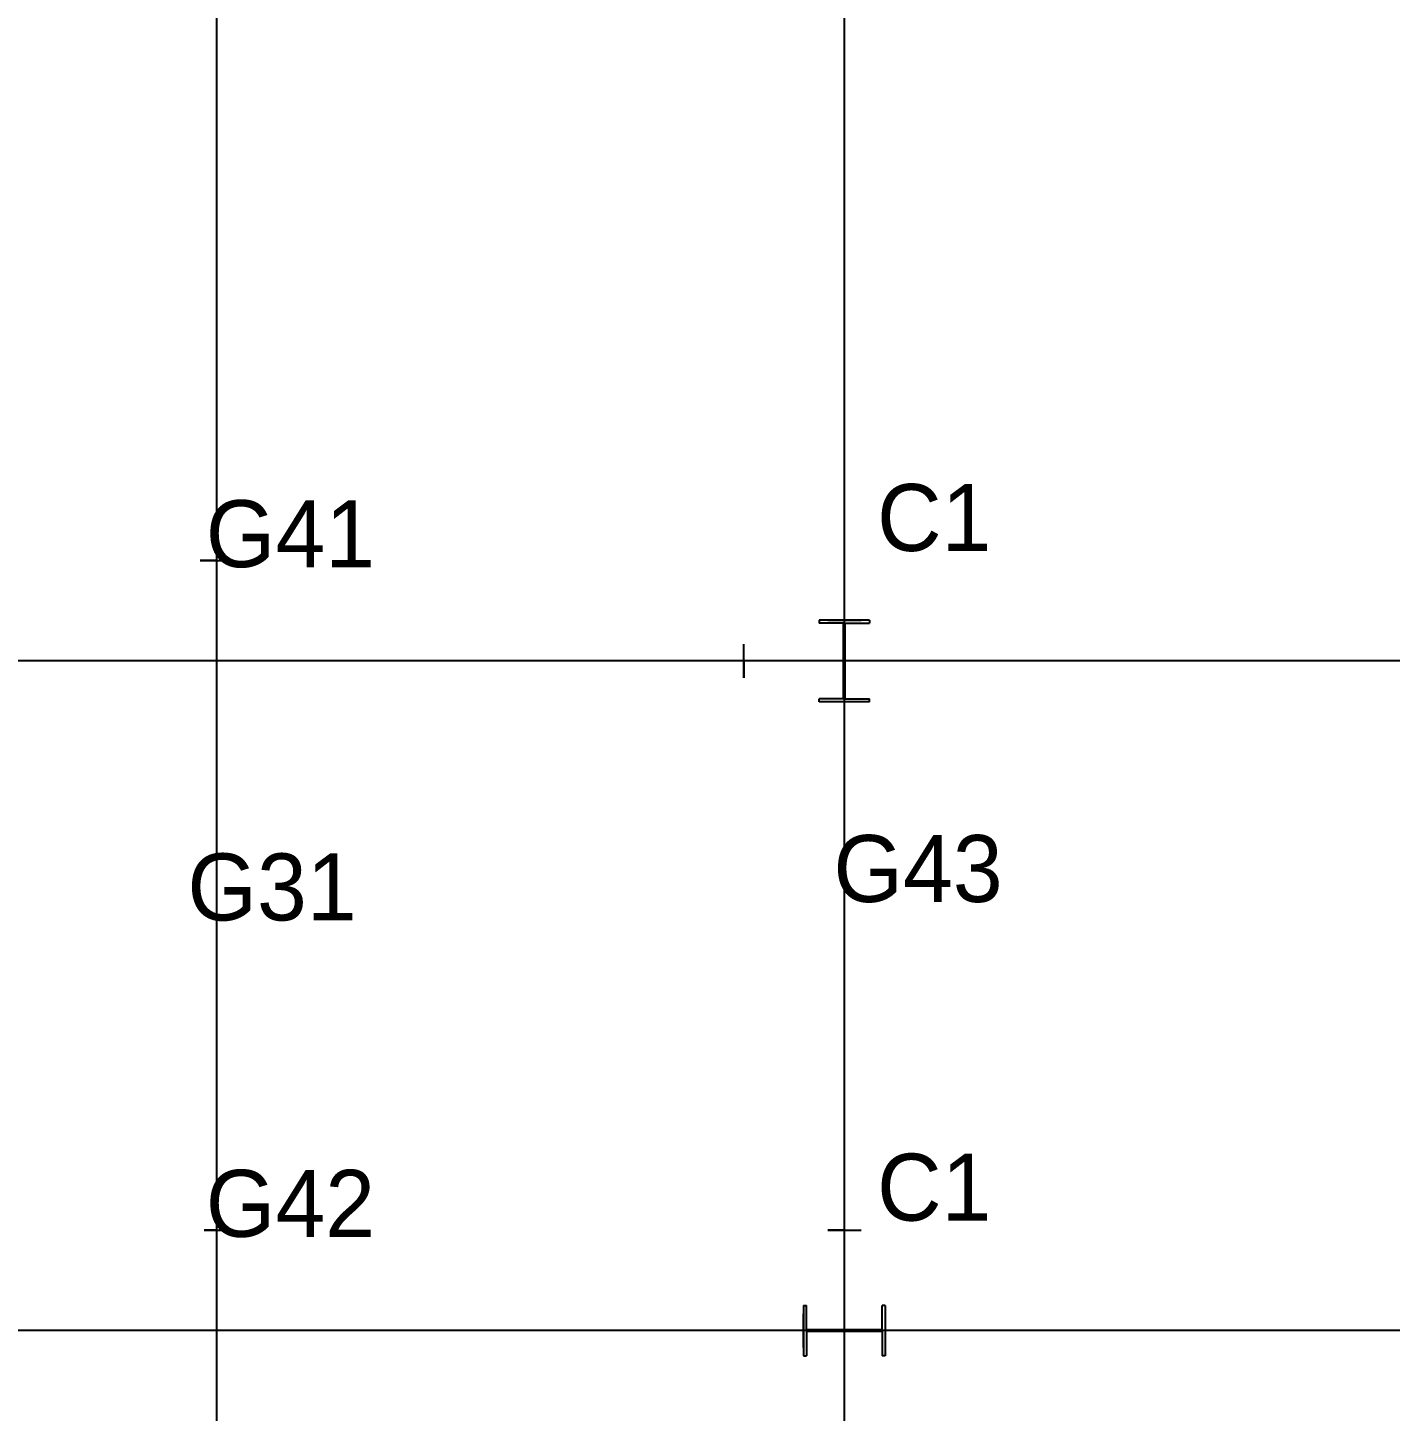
# Model space of a CAD drawing. Extents: x -150 to 68522, y -150 to 33063.
# Drawn here: x 42720 to 50862, y 15518 to 23783 of the extents above; entities that cross this region are included whole.
import ezdxf
from ezdxf.enums import TextEntityAlignment as Align

# ---------------------------------------------------------------- set-up
doc = ezdxf.new("R2010")
doc.units = 0
doc.layers.get('0').update_dxf_attribs({"color": 2, "linetype": 'CONTINUOUS'})

msp = doc.modelspace()

# ---------------------------------------------------------------- linework, layer by layer
for p, q in [((43850, 20000, 3330), (43850, 28000, 3330)), ((43850, 20000, 6460), (43850, 28000, 6460)), ((43850, 20000, 9590), (43850, 28000, 9590)), ((47600, 20000, 3330), (47600, 28000, 3330)), ((47600, 20000, 6460), (47600, 28000, 6460)), ((47600, 20000, 9590), (47600, 28000, 9590)), ((47600, 20000), (47600, 24000)), ((47600, 20000), (40100, 20000)), ((47600, 20000, 3330), (40100, 20000, 3330)), ((47600, 20000, 6460), (40100, 20000, 6460)), ((47600, 20000, 9590), (40100, 20000, 9590)), ((43850, 16000, 3330), (43850, 20000, 3330)), ((43850, 16000, 6460), (43850, 20000, 6460)), ((43850, 16000, 9590), (43850, 20000, 9590)), ((47600, 16000), (47600, 20000)), ((55100, 20000), (47600, 20000)), ((47600, 20000), (47600, 20000, 3330)), ((55100, 20000, 3330), (47600, 20000, 3330)), ((47600, 16000, 3330), (47600, 20000, 3330)), ((47600, 20000, 3330), (47600, 20000, 6460)), ((47600, 20000, 6460), (47600, 20000, 9590)), ((55100, 20000, 6460), (47600, 20000, 6460)), ((47600, 16000, 6460), (47600, 20000, 6460)), ((55100, 20000, 9590), (47600, 20000, 9590)), ((47600, 16000, 9590), (47600, 20000, 9590)), ((47600, 16000), (40100, 16000)), ((47600, 16000, 3330), (40100, 16000, 3330)), ((47600, 16000, 6460), (40100, 16000, 6460)), ((47600, 16000, 9590), (40100, 16000, 9590)), ((43850, 12000, 3330), (43850, 16000, 3330)), ((43850, 12000, 6460), (43850, 16000, 6460)), ((43850, 12000, 9590), (43850, 16000, 9590)), ((47600, 12000), (47600, 16000)), ((55100, 16000), (47600, 16000)), ((47600, 16000), (47600, 16000, 3330)), ((55100, 16000, 3330), (47600, 16000, 3330)), ((47600, 12000, 3330), (47600, 16000, 3330)), ((47600, 16000, 3330), (47600, 16000, 6460)), ((47600, 16000, 6460), (47600, 16000, 9590)), ((55100, 16000, 6460), (47600, 16000, 6460)), ((47600, 12000, 6460), (47600, 16000, 6460)), ((55100, 16000, 9590), (47600, 16000, 9590)), ((47600, 12000, 9590), (47600, 16000, 9590))]:
    msp.add_line(p, q)
at = {"layer": 'C1'}
for p, q in [((47750, 20244), (47450, 20244)), ((47450, 20244), (47450, 20226)), ((47750, 20244, 3330), (47450, 20244, 3330)), ((47450, 20244, 3330), (47450, 20226, 3330)), ((47750, 20244, 6460), (47450, 20244, 6460)), ((47450, 20244, 6460), (47450, 20226, 6460)), ((47594.5, 20226), (47450, 20226)), ((47594.5, 20226, 3330), (47450, 20226, 3330)), ((47594.5, 20226, 6460), (47450, 20226, 6460)), ((47594.5, 19774), (47594.5, 20226)), ((47594.5, 20226), (47594.5, 20226)), ((47594.5, 20226), (47594.5, 20226)), ((47594.5, 20226), (47594.5, 20226)), ((47594.5, 19774, 3330), (47594.5, 20226, 3330)), ((47594.5, 20226, 3330), (47594.5, 20226, 3330)), ((47594.5, 20226, 3330), (47594.5, 20226, 3330)), ((47594.5, 20226, 3330), (47594.5, 20226, 3330)), ((47594.5, 19774, 6460), (47594.5, 20226, 6460)), ((47594.5, 20226, 6460), (47594.5, 20226, 6460)), ((47594.5, 20226, 6460), (47594.5, 20226, 6460)), ((47594.5, 20226, 6460), (47594.5, 20226, 6460)), ((47605.5, 19774), (47605.5, 20226)), ((47605.5, 20226), (47605.5, 20226)), ((47605.5, 20226), (47605.5, 20226)), ((47605.5, 20226), (47605.5, 20226)), ((47605.5, 20226), (47750, 20226)), ((47605.5, 19774, 3330), (47605.5, 20226, 3330)), ((47605.5, 20226, 3330), (47605.5, 20226, 3330)), ((47605.5, 20226, 3330), (47605.5, 20226, 3330)), ((47605.5, 20226, 3330), (47605.5, 20226, 3330)), ((47605.5, 20226, 3330), (47750, 20226, 3330)), ((47605.5, 19774, 6460), (47605.5, 20226, 6460)), ((47605.5, 20226, 6460), (47605.5, 20226, 6460)), ((47605.5, 20226, 6460), (47605.5, 20226, 6460)), ((47605.5, 20226, 6460), (47605.5, 20226, 6460)), ((47605.5, 20226, 6460), (47750, 20226, 6460)), ((47750, 20244), (47750, 20226)), ((47750, 20244, 3330), (47750, 20226, 3330)), ((47750, 20244, 6460), (47750, 20226, 6460)), ((47594.5, 19774), (47450, 19774)), ((47450, 19756), (47450, 19774)), ((47594.5, 19774, 3330), (47450, 19774, 3330)), ((47450, 19756, 3330), (47450, 19774, 3330)), ((47594.5, 19774, 6460), (47450, 19774, 6460)), ((47450, 19756, 6460), (47450, 19774, 6460)), ((47750, 19756), (47450, 19756)), ((47750, 19756, 3330), (47450, 19756, 3330)), ((47750, 19756, 6460), (47450, 19756, 6460)), ((47594.5, 19774), (47594.5, 19774)), ((47594.5, 19774), (47594.5, 19774)), ((47594.5, 19774), (47594.5, 19774)), ((47594.5, 19774, 3330), (47594.5, 19774, 3330)), ((47594.5, 19774, 3330), (47594.5, 19774, 3330)), ((47594.5, 19774, 3330), (47594.5, 19774, 3330)), ((47594.5, 19774, 6460), (47594.5, 19774, 6460)), ((47594.5, 19774, 6460), (47594.5, 19774, 6460)), ((47594.5, 19774, 6460), (47594.5, 19774, 6460)), ((47605.5, 19774), (47605.5, 19774)), ((47605.5, 19774), (47605.5, 19774)), ((47605.5, 19774), (47605.5, 19774)), ((47605.5, 19774), (47750, 19774)), ((47605.5, 19774, 3330), (47605.5, 19774, 3330)), ((47605.5, 19774, 3330), (47605.5, 19774, 3330)), ((47605.5, 19774, 3330), (47605.5, 19774, 3330)), ((47605.5, 19774, 3330), (47750, 19774, 3330)), ((47605.5, 19774, 6460), (47605.5, 19774, 6460)), ((47605.5, 19774, 6460), (47605.5, 19774, 6460)), ((47605.5, 19774, 6460), (47605.5, 19774, 6460)), ((47605.5, 19774, 6460), (47750, 19774, 6460)), ((47750, 19756), (47750, 19774)), ((47750, 19756, 3330), (47750, 19774, 3330)), ((47750, 19756, 6460), (47750, 19774, 6460)), ((47356, 16150), (47356, 15850)), ((47356, 16150), (47374, 16150)), ((47356, 16150, 3330), (47356, 15850, 3330)), ((47356, 16150, 3330), (47374, 16150, 3330)), ((47356, 16150, 6460), (47356, 15850, 6460)), ((47356, 16150, 6460), (47374, 16150, 6460)), ((47374, 16005.5), (47374, 16150)), ((47374, 16005.5, 3330), (47374, 16150, 3330)), ((47374, 16005.5, 6460), (47374, 16150, 6460)), ((47826, 16005.5), (47826, 16150)), ((47844, 16150), (47826, 16150)), ((47826, 16005.5, 3330), (47826, 16150, 3330)), ((47844, 16150, 3330), (47826, 16150, 3330)), ((47826, 16005.5, 6460), (47826, 16150, 6460)), ((47844, 16150, 6460), (47826, 16150, 6460)), ((47844, 16150), (47844, 15850)), ((47844, 16150, 3330), (47844, 15850, 3330)), ((47844, 16150, 6460), (47844, 15850, 6460)), ((47826, 16005.5), (47374, 16005.5)), ((47374, 16005.5), (47374, 16005.5)), ((47374, 16005.5), (47374, 16005.5)), ((47374, 16005.5), (47374, 16005.5)), ((47826, 16005.5, 3330), (47374, 16005.5, 3330)), ((47374, 16005.5, 3330), (47374, 16005.5, 3330)), ((47374, 16005.5, 3330), (47374, 16005.5, 3330)), ((47374, 16005.5, 3330), (47374, 16005.5, 3330)), ((47826, 16005.5, 6460), (47374, 16005.5, 6460)), ((47374, 16005.5, 6460), (47374, 16005.5, 6460)), ((47374, 16005.5, 6460), (47374, 16005.5, 6460)), ((47374, 16005.5, 6460), (47374, 16005.5, 6460)), ((47826, 15994.5), (47374, 15994.5)), ((47374, 15994.5), (47374, 15994.5)), ((47374, 15994.5), (47374, 15994.5)), ((47374, 15994.5), (47374, 15994.5)), ((47374, 15994.5), (47374, 15850)), ((47826, 15994.5, 3330), (47374, 15994.5, 3330)), ((47374, 15994.5, 3330), (47374, 15994.5, 3330)), ((47374, 15994.5, 3330), (47374, 15994.5, 3330)), ((47374, 15994.5, 3330), (47374, 15994.5, 3330)), ((47374, 15994.5, 3330), (47374, 15850, 3330)), ((47826, 15994.5, 6460), (47374, 15994.5, 6460)), ((47374, 15994.5, 6460), (47374, 15994.5, 6460)), ((47374, 15994.5, 6460), (47374, 15994.5, 6460)), ((47374, 15994.5, 6460), (47374, 15994.5, 6460)), ((47374, 15994.5, 6460), (47374, 15850, 6460)), ((47826, 16005.5), (47826, 16005.5)), ((47826, 16005.5), (47826, 16005.5)), ((47826, 16005.5), (47826, 16005.5)), ((47826, 16005.5, 3330), (47826, 16005.5, 3330)), ((47826, 16005.5, 3330), (47826, 16005.5, 3330)), ((47826, 16005.5, 3330), (47826, 16005.5, 3330)), ((47826, 16005.5, 6460), (47826, 16005.5, 6460)), ((47826, 16005.5, 6460), (47826, 16005.5, 6460)), ((47826, 16005.5, 6460), (47826, 16005.5, 6460)), ((47826, 15994.5), (47826, 15994.5)), ((47826, 15994.5), (47826, 15994.5)), ((47826, 15994.5), (47826, 15994.5)), ((47826, 15994.5), (47826, 15850)), ((47826, 15994.5, 3330), (47826, 15994.5, 3330)), ((47826, 15994.5, 3330), (47826, 15994.5, 3330)), ((47826, 15994.5, 3330), (47826, 15994.5, 3330)), ((47826, 15994.5, 3330), (47826, 15850, 3330)), ((47826, 15994.5, 6460), (47826, 15994.5, 6460)), ((47826, 15994.5, 6460), (47826, 15994.5, 6460)), ((47826, 15994.5, 6460), (47826, 15994.5, 6460)), ((47826, 15994.5, 6460), (47826, 15850, 6460)), ((47356, 15850), (47374, 15850)), ((47356, 15850, 3330), (47374, 15850, 3330)), ((47356, 15850, 6460), (47374, 15850, 6460)), ((47844, 15850), (47826, 15850)), ((47844, 15850, 3330), (47826, 15850, 3330)), ((47844, 15850, 6460), (47826, 15850, 6460))]:
    msp.add_line(p, q, dxfattribs=at)
at = {"layer": 'G31', "extrusion": (0, 1, 0)}
for p, q in [((43775, 16600, 3480), (43925, 16600, 3480)), ((43775, 16600, 3180), (43925, 16600, 3180)), ((43846.75, 16600, 3471), (43775, 16600, 3471)), ((43775, 16600, 3480), (43775, 16600, 3471)), ((43846.75, 16600, 3189), (43775, 16600, 3189)), ((43775, 16600, 3180), (43775, 16600, 3189)), ((43775, 16600, 6610), (43925, 16600, 6610)), ((43775, 16600, 6310), (43925, 16600, 6310)), ((43846.75, 16600, 6601), (43775, 16600, 6601)), ((43775, 16600, 6610), (43775, 16600, 6601)), ((43846.75, 16600, 6319), (43775, 16600, 6319)), ((43775, 16600, 6310), (43775, 16600, 6319)), ((43775, 16600, 9740), (43925, 16600, 9740)), ((43775, 16600, 9440), (43925, 16600, 9440)), ((43846.75, 16600, 9731), (43775, 16600, 9731)), ((43775, 16600, 9740), (43775, 16600, 9731)), ((43846.75, 16600, 9449), (43775, 16600, 9449)), ((43775, 16600, 9440), (43775, 16600, 9449)), ((43846.75, 16600, 3189), (43846.75, 16600, 3471)), ((43846.75, 16600, 3471), (43846.75, 16600, 3471)), ((43846.75, 16600, 3189), (43846.75, 16600, 3189)), ((43846.75, 16600, 3471), (43846.75, 16600, 3471)), ((43846.75, 16600, 3189), (43846.75, 16600, 3189)), ((43846.75, 16600, 3471), (43846.75, 16600, 3471)), ((43846.75, 16600, 3189), (43846.75, 16600, 3189)), ((43846.75, 16600, 6319), (43846.75, 16600, 6601)), ((43846.75, 16600, 6601), (43846.75, 16600, 6601)), ((43846.75, 16600, 6319), (43846.75, 16600, 6319)), ((43846.75, 16600, 6601), (43846.75, 16600, 6601)), ((43846.75, 16600, 6319), (43846.75, 16600, 6319)), ((43846.75, 16600, 6601), (43846.75, 16600, 6601)), ((43846.75, 16600, 6319), (43846.75, 16600, 6319)), ((43846.75, 16600, 9449), (43846.75, 16600, 9731)), ((43846.75, 16600, 9731), (43846.75, 16600, 9731)), ((43846.75, 16600, 9449), (43846.75, 16600, 9449)), ((43846.75, 16600, 9731), (43846.75, 16600, 9731)), ((43846.75, 16600, 9449), (43846.75, 16600, 9449)), ((43846.75, 16600, 9731), (43846.75, 16600, 9731)), ((43846.75, 16600, 9449), (43846.75, 16600, 9449)), ((43853.25, 16600, 3189), (43853.25, 16600, 3471)), ((43853.25, 16600, 3189), (43853.25, 16600, 3189)), ((43853.25, 16600, 3471), (43853.25, 16600, 3471)), ((43853.25, 16600, 3189), (43853.25, 16600, 3189)), ((43853.25, 16600, 3471), (43853.25, 16600, 3471)), ((43853.25, 16600, 3189), (43853.25, 16600, 3189)), ((43853.25, 16600, 3471), (43853.25, 16600, 3471)), ((43853.25, 16600, 3471), (43925, 16600, 3471)), ((43853.25, 16600, 3189), (43925, 16600, 3189)), ((43853.25, 16600, 6319), (43853.25, 16600, 6601)), ((43853.25, 16600, 6319), (43853.25, 16600, 6319)), ((43853.25, 16600, 6601), (43853.25, 16600, 6601)), ((43853.25, 16600, 6319), (43853.25, 16600, 6319)), ((43853.25, 16600, 6601), (43853.25, 16600, 6601)), ((43853.25, 16600, 6319), (43853.25, 16600, 6319)), ((43853.25, 16600, 6601), (43853.25, 16600, 6601)), ((43853.25, 16600, 6601), (43925, 16600, 6601)), ((43853.25, 16600, 6319), (43925, 16600, 6319)), ((43853.25, 16600, 9449), (43853.25, 16600, 9731)), ((43853.25, 16600, 9449), (43853.25, 16600, 9449)), ((43853.25, 16600, 9731), (43853.25, 16600, 9731)), ((43853.25, 16600, 9449), (43853.25, 16600, 9449)), ((43853.25, 16600, 9731), (43853.25, 16600, 9731)), ((43853.25, 16600, 9449), (43853.25, 16600, 9449)), ((43853.25, 16600, 9731), (43853.25, 16600, 9731)), ((43853.25, 16600, 9731), (43925, 16600, 9731)), ((43853.25, 16600, 9449), (43925, 16600, 9449)), ((43925, 16600, 3480), (43925, 16600, 3471)), ((43925, 16600, 3180), (43925, 16600, 3189)), ((43925, 16600, 6610), (43925, 16600, 6601)), ((43925, 16600, 6310), (43925, 16600, 6319)), ((43925, 16600, 9740), (43925, 16600, 9731)), ((43925, 16600, 9440), (43925, 16600, 9449))]:
    msp.add_line(p, q, dxfattribs=at)
at = {"layer": 'G41', "extrusion": (-1, 0, 0)}
for p, q in [((47000, 19900, 3530), (47000, 20100, 3530)), ((47000, 19900, 3130), (47000, 20100, 3130)), ((47000, 20006, 3508), (47000, 20100, 3508)), ((47000, 20100, 3530), (47000, 20100, 3508)), ((47000, 20006, 3152), (47000, 20100, 3152)), ((47000, 20100, 3130), (47000, 20100, 3152)), ((47000, 19900, 6660), (47000, 20100, 6660)), ((47000, 19900, 6260), (47000, 20100, 6260)), ((47000, 20006, 6638), (47000, 20100, 6638)), ((47000, 20100, 6660), (47000, 20100, 6638)), ((47000, 20006, 6282), (47000, 20100, 6282)), ((47000, 20100, 6260), (47000, 20100, 6282)), ((47000, 19900, 9790), (47000, 20100, 9790)), ((47000, 19900, 9390), (47000, 20100, 9390)), ((47000, 20006, 9768), (47000, 20100, 9768)), ((47000, 20100, 9790), (47000, 20100, 9768)), ((47000, 20006, 9412), (47000, 20100, 9412)), ((47000, 20100, 9390), (47000, 20100, 9412)), ((47000, 20006, 3152), (47000, 20006, 3508)), ((47000, 20006, 3152), (47000, 20006, 3152)), ((47000, 20006, 3508), (47000, 20006, 3508)), ((47000, 20006, 3152), (47000, 20006, 3152)), ((47000, 20006, 3508), (47000, 20006, 3508)), ((47000, 20006, 3152), (47000, 20006, 3152)), ((47000, 20006, 3508), (47000, 20006, 3508)), ((47000, 20006, 6282), (47000, 20006, 6638)), ((47000, 20006, 6282), (47000, 20006, 6282)), ((47000, 20006, 6638), (47000, 20006, 6638)), ((47000, 20006, 6282), (47000, 20006, 6282)), ((47000, 20006, 6638), (47000, 20006, 6638)), ((47000, 20006, 6282), (47000, 20006, 6282)), ((47000, 20006, 6638), (47000, 20006, 6638)), ((47000, 20006, 9412), (47000, 20006, 9768)), ((47000, 20006, 9412), (47000, 20006, 9412)), ((47000, 20006, 9768), (47000, 20006, 9768)), ((47000, 20006, 9412), (47000, 20006, 9412)), ((47000, 20006, 9768), (47000, 20006, 9768)), ((47000, 20006, 9412), (47000, 20006, 9412)), ((47000, 20006, 9768), (47000, 20006, 9768)), ((47000, 19994, 3152), (47000, 19994, 3508)), ((47000, 19994, 3508), (47000, 19994, 3508)), ((47000, 19994, 3152), (47000, 19994, 3152)), ((47000, 19994, 3508), (47000, 19994, 3508)), ((47000, 19994, 3152), (47000, 19994, 3152)), ((47000, 19994, 3508), (47000, 19994, 3508)), ((47000, 19994, 3152), (47000, 19994, 3152)), ((47000, 19994, 3508), (47000, 19900, 3508)), ((47000, 19994, 3152), (47000, 19900, 3152)), ((47000, 19994, 6282), (47000, 19994, 6638)), ((47000, 19994, 6638), (47000, 19994, 6638)), ((47000, 19994, 6282), (47000, 19994, 6282)), ((47000, 19994, 6638), (47000, 19994, 6638)), ((47000, 19994, 6282), (47000, 19994, 6282)), ((47000, 19994, 6638), (47000, 19994, 6638)), ((47000, 19994, 6282), (47000, 19994, 6282)), ((47000, 19994, 6638), (47000, 19900, 6638)), ((47000, 19994, 6282), (47000, 19900, 6282)), ((47000, 19994, 9412), (47000, 19994, 9768)), ((47000, 19994, 9768), (47000, 19994, 9768)), ((47000, 19994, 9412), (47000, 19994, 9412)), ((47000, 19994, 9768), (47000, 19994, 9768)), ((47000, 19994, 9412), (47000, 19994, 9412)), ((47000, 19994, 9768), (47000, 19994, 9768)), ((47000, 19994, 9412), (47000, 19994, 9412)), ((47000, 19994, 9768), (47000, 19900, 9768)), ((47000, 19994, 9412), (47000, 19900, 9412)), ((47000, 19900, 3530), (47000, 19900, 3508)), ((47000, 19900, 3130), (47000, 19900, 3152)), ((47000, 19900, 6660), (47000, 19900, 6638)), ((47000, 19900, 6260), (47000, 19900, 6282)), ((47000, 19900, 9790), (47000, 19900, 9768)), ((47000, 19900, 9390), (47000, 19900, 9412))]:
    msp.add_line(p, q, dxfattribs=at)
at = {"layer": 'G42', "extrusion": (0, 1, 0)}
for p, q in [((43750, 20600, 3530), (43950, 20600, 3530)), ((43750, 20600, 3130), (43950, 20600, 3130)), ((43845.5, 20600, 3516), (43750, 20600, 3516)), ((43750, 20600, 3530), (43750, 20600, 3516)), ((43845.5, 20600, 3144), (43750, 20600, 3144)), ((43750, 20600, 3130), (43750, 20600, 3144)), ((43750, 20600, 6660), (43950, 20600, 6660)), ((43750, 20600, 6260), (43950, 20600, 6260)), ((43845.5, 20600, 6646), (43750, 20600, 6646)), ((43750, 20600, 6660), (43750, 20600, 6646)), ((43845.5, 20600, 6274), (43750, 20600, 6274)), ((43750, 20600, 6260), (43750, 20600, 6274)), ((43750, 20600, 9790), (43950, 20600, 9790)), ((43750, 20600, 9390), (43950, 20600, 9390)), ((43845.5, 20600, 9776), (43750, 20600, 9776)), ((43750, 20600, 9790), (43750, 20600, 9776)), ((43845.5, 20600, 9404), (43750, 20600, 9404)), ((43750, 20600, 9390), (43750, 20600, 9404)), ((43845.5, 20600, 3144), (43845.5, 20600, 3516)), ((43845.5, 20600, 3516), (43845.5, 20600, 3516)), ((43845.5, 20600, 3144), (43845.5, 20600, 3144)), ((43845.5, 20600, 3516), (43845.5, 20600, 3516)), ((43845.5, 20600, 3144), (43845.5, 20600, 3144)), ((43845.5, 20600, 3516), (43845.5, 20600, 3516)), ((43845.5, 20600, 3144), (43845.5, 20600, 3144)), ((43845.5, 20600, 6274), (43845.5, 20600, 6646)), ((43845.5, 20600, 6646), (43845.5, 20600, 6646)), ((43845.5, 20600, 6274), (43845.5, 20600, 6274)), ((43845.5, 20600, 6646), (43845.5, 20600, 6646)), ((43845.5, 20600, 6274), (43845.5, 20600, 6274)), ((43845.5, 20600, 6646), (43845.5, 20600, 6646)), ((43845.5, 20600, 6274), (43845.5, 20600, 6274)), ((43845.5, 20600, 9404), (43845.5, 20600, 9776)), ((43845.5, 20600, 9776), (43845.5, 20600, 9776)), ((43845.5, 20600, 9404), (43845.5, 20600, 9404)), ((43845.5, 20600, 9776), (43845.5, 20600, 9776)), ((43845.5, 20600, 9404), (43845.5, 20600, 9404)), ((43845.5, 20600, 9776), (43845.5, 20600, 9776)), ((43845.5, 20600, 9404), (43845.5, 20600, 9404)), ((43854.5, 20600, 3144), (43854.5, 20600, 3516)), ((43854.5, 20600, 3144), (43854.5, 20600, 3144)), ((43854.5, 20600, 3516), (43854.5, 20600, 3516)), ((43854.5, 20600, 3144), (43854.5, 20600, 3144)), ((43854.5, 20600, 3516), (43854.5, 20600, 3516)), ((43854.5, 20600, 3144), (43854.5, 20600, 3144)), ((43854.5, 20600, 3516), (43854.5, 20600, 3516)), ((43854.5, 20600, 3516), (43950, 20600, 3516)), ((43854.5, 20600, 3144), (43950, 20600, 3144)), ((43854.5, 20600, 6274), (43854.5, 20600, 6646)), ((43854.5, 20600, 6274), (43854.5, 20600, 6274)), ((43854.5, 20600, 6646), (43854.5, 20600, 6646)), ((43854.5, 20600, 6274), (43854.5, 20600, 6274)), ((43854.5, 20600, 6646), (43854.5, 20600, 6646)), ((43854.5, 20600, 6274), (43854.5, 20600, 6274)), ((43854.5, 20600, 6646), (43854.5, 20600, 6646)), ((43854.5, 20600, 6646), (43950, 20600, 6646)), ((43854.5, 20600, 6274), (43950, 20600, 6274)), ((43854.5, 20600, 9404), (43854.5, 20600, 9776)), ((43854.5, 20600, 9404), (43854.5, 20600, 9404)), ((43854.5, 20600, 9776), (43854.5, 20600, 9776)), ((43854.5, 20600, 9404), (43854.5, 20600, 9404)), ((43854.5, 20600, 9776), (43854.5, 20600, 9776)), ((43854.5, 20600, 9404), (43854.5, 20600, 9404)), ((43854.5, 20600, 9776), (43854.5, 20600, 9776)), ((43854.5, 20600, 9776), (43950, 20600, 9776)), ((43854.5, 20600, 9404), (43950, 20600, 9404)), ((43950, 20600, 3530), (43950, 20600, 3516)), ((43950, 20600, 3130), (43950, 20600, 3144)), ((43950, 20600, 6660), (43950, 20600, 6646)), ((43950, 20600, 6260), (43950, 20600, 6274)), ((43950, 20600, 9790), (43950, 20600, 9776)), ((43950, 20600, 9390), (43950, 20600, 9404)), ((47500, 20244, 3530), (47700, 20244, 3530)), ((47500, 20244, 3130), (47700, 20244, 3130)), ((47595.5, 20244, 3516), (47500, 20244, 3516)), ((47500, 20244, 3530), (47500, 20244, 3516)), ((47595.5, 20244, 3144), (47500, 20244, 3144)), ((47500, 20244, 3130), (47500, 20244, 3144)), ((47500, 20244, 6660), (47700, 20244, 6660)), ((47500, 20244, 6260), (47700, 20244, 6260)), ((47595.5, 20244, 6646), (47500, 20244, 6646)), ((47500, 20244, 6660), (47500, 20244, 6646)), ((47595.5, 20244, 6274), (47500, 20244, 6274)), ((47500, 20244, 6260), (47500, 20244, 6274)), ((47500, 20244, 9790), (47700, 20244, 9790)), ((47500, 20244, 9390), (47700, 20244, 9390)), ((47595.5, 20244, 9776), (47500, 20244, 9776)), ((47500, 20244, 9790), (47500, 20244, 9776)), ((47595.5, 20244, 9404), (47500, 20244, 9404)), ((47500, 20244, 9390), (47500, 20244, 9404)), ((47595.5, 20244, 3144), (47595.5, 20244, 3516)), ((47595.5, 20244, 3516), (47595.5, 20244, 3516)), ((47595.5, 20244, 3144), (47595.5, 20244, 3144)), ((47595.5, 20244, 3516), (47595.5, 20244, 3516)), ((47595.5, 20244, 3144), (47595.5, 20244, 3144)), ((47595.5, 20244, 3516), (47595.5, 20244, 3516)), ((47595.5, 20244, 3144), (47595.5, 20244, 3144)), ((47595.5, 20244, 6274), (47595.5, 20244, 6646)), ((47595.5, 20244, 6646), (47595.5, 20244, 6646)), ((47595.5, 20244, 6274), (47595.5, 20244, 6274)), ((47595.5, 20244, 6646), (47595.5, 20244, 6646)), ((47595.5, 20244, 6274), (47595.5, 20244, 6274)), ((47595.5, 20244, 6646), (47595.5, 20244, 6646)), ((47595.5, 20244, 6274), (47595.5, 20244, 6274)), ((47595.5, 20244, 9404), (47595.5, 20244, 9776)), ((47595.5, 20244, 9776), (47595.5, 20244, 9776)), ((47595.5, 20244, 9404), (47595.5, 20244, 9404)), ((47595.5, 20244, 9776), (47595.5, 20244, 9776)), ((47595.5, 20244, 9404), (47595.5, 20244, 9404)), ((47595.5, 20244, 9776), (47595.5, 20244, 9776)), ((47595.5, 20244, 9404), (47595.5, 20244, 9404)), ((47604.5, 20244, 3144), (47604.5, 20244, 3516)), ((47604.5, 20244, 3144), (47604.5, 20244, 3144)), ((47604.5, 20244, 3516), (47604.5, 20244, 3516)), ((47604.5, 20244, 3144), (47604.5, 20244, 3144)), ((47604.5, 20244, 3516), (47604.5, 20244, 3516)), ((47604.5, 20244, 3144), (47604.5, 20244, 3144)), ((47604.5, 20244, 3516), (47604.5, 20244, 3516)), ((47604.5, 20244, 3516), (47700, 20244, 3516)), ((47604.5, 20244, 3144), (47700, 20244, 3144)), ((47604.5, 20244, 6274), (47604.5, 20244, 6646)), ((47604.5, 20244, 6274), (47604.5, 20244, 6274)), ((47604.5, 20244, 6646), (47604.5, 20244, 6646)), ((47604.5, 20244, 6274), (47604.5, 20244, 6274)), ((47604.5, 20244, 6646), (47604.5, 20244, 6646)), ((47604.5, 20244, 6274), (47604.5, 20244, 6274)), ((47604.5, 20244, 6646), (47604.5, 20244, 6646)), ((47604.5, 20244, 6646), (47700, 20244, 6646)), ((47604.5, 20244, 6274), (47700, 20244, 6274)), ((47604.5, 20244, 9404), (47604.5, 20244, 9776)), ((47604.5, 20244, 9404), (47604.5, 20244, 9404)), ((47604.5, 20244, 9776), (47604.5, 20244, 9776)), ((47604.5, 20244, 9404), (47604.5, 20244, 9404)), ((47604.5, 20244, 9776), (47604.5, 20244, 9776)), ((47604.5, 20244, 9404), (47604.5, 20244, 9404)), ((47604.5, 20244, 9776), (47604.5, 20244, 9776)), ((47604.5, 20244, 9776), (47700, 20244, 9776)), ((47604.5, 20244, 9404), (47700, 20244, 9404)), ((47700, 20244, 3530), (47700, 20244, 3516)), ((47700, 20244, 3130), (47700, 20244, 3144)), ((47700, 20244, 6660), (47700, 20244, 6646)), ((47700, 20244, 6260), (47700, 20244, 6274)), ((47700, 20244, 9790), (47700, 20244, 9776)), ((47700, 20244, 9390), (47700, 20244, 9404))]:
    msp.add_line(p, q, dxfattribs=at)
at = {"layer": 'G42', "extrusion": (-1, 0, 0)}
for p, q in [((47356, 15900, 3530), (47356, 16100, 3530)), ((47356, 15900, 3130), (47356, 16100, 3130)), ((47356, 16004.5, 3516), (47356, 16100, 3516)), ((47356, 16100, 3530), (47356, 16100, 3516)), ((47356, 16004.5, 3144), (47356, 16100, 3144)), ((47356, 16100, 3130), (47356, 16100, 3144)), ((47356, 15900, 6660), (47356, 16100, 6660)), ((47356, 15900, 6260), (47356, 16100, 6260)), ((47356, 16004.5, 6646), (47356, 16100, 6646)), ((47356, 16100, 6660), (47356, 16100, 6646)), ((47356, 16004.5, 6274), (47356, 16100, 6274)), ((47356, 16100, 6260), (47356, 16100, 6274)), ((47356, 15900, 9790), (47356, 16100, 9790)), ((47356, 15900, 9390), (47356, 16100, 9390)), ((47356, 16004.5, 9776), (47356, 16100, 9776)), ((47356, 16100, 9790), (47356, 16100, 9776)), ((47356, 16004.5, 9404), (47356, 16100, 9404)), ((47356, 16100, 9390), (47356, 16100, 9404)), ((47356, 16004.5, 3144), (47356, 16004.5, 3516)), ((47356, 16004.5, 3144), (47356, 16004.5, 3144)), ((47356, 16004.5, 3516), (47356, 16004.5, 3516)), ((47356, 16004.5, 3144), (47356, 16004.5, 3144)), ((47356, 16004.5, 3516), (47356, 16004.5, 3516)), ((47356, 16004.5, 3144), (47356, 16004.5, 3144)), ((47356, 16004.5, 3516), (47356, 16004.5, 3516)), ((47356, 16004.5, 6274), (47356, 16004.5, 6646)), ((47356, 16004.5, 6274), (47356, 16004.5, 6274)), ((47356, 16004.5, 6646), (47356, 16004.5, 6646)), ((47356, 16004.5, 6274), (47356, 16004.5, 6274)), ((47356, 16004.5, 6646), (47356, 16004.5, 6646)), ((47356, 16004.5, 6274), (47356, 16004.5, 6274)), ((47356, 16004.5, 6646), (47356, 16004.5, 6646)), ((47356, 16004.5, 9404), (47356, 16004.5, 9776)), ((47356, 16004.5, 9404), (47356, 16004.5, 9404)), ((47356, 16004.5, 9776), (47356, 16004.5, 9776)), ((47356, 16004.5, 9404), (47356, 16004.5, 9404)), ((47356, 16004.5, 9776), (47356, 16004.5, 9776)), ((47356, 16004.5, 9404), (47356, 16004.5, 9404)), ((47356, 16004.5, 9776), (47356, 16004.5, 9776)), ((47356, 15995.5, 3144), (47356, 15995.5, 3516)), ((47356, 15995.5, 3516), (47356, 15995.5, 3516)), ((47356, 15995.5, 3144), (47356, 15995.5, 3144)), ((47356, 15995.5, 3516), (47356, 15995.5, 3516)), ((47356, 15995.5, 3144), (47356, 15995.5, 3144)), ((47356, 15995.5, 3516), (47356, 15995.5, 3516)), ((47356, 15995.5, 3144), (47356, 15995.5, 3144)), ((47356, 15995.5, 3516), (47356, 15900, 3516)), ((47356, 15995.5, 3144), (47356, 15900, 3144)), ((47356, 15995.5, 6274), (47356, 15995.5, 6646)), ((47356, 15995.5, 6646), (47356, 15995.5, 6646)), ((47356, 15995.5, 6274), (47356, 15995.5, 6274)), ((47356, 15995.5, 6646), (47356, 15995.5, 6646)), ((47356, 15995.5, 6274), (47356, 15995.5, 6274)), ((47356, 15995.5, 6646), (47356, 15995.5, 6646)), ((47356, 15995.5, 6274), (47356, 15995.5, 6274)), ((47356, 15995.5, 6646), (47356, 15900, 6646)), ((47356, 15995.5, 6274), (47356, 15900, 6274)), ((47356, 15995.5, 9404), (47356, 15995.5, 9776)), ((47356, 15995.5, 9776), (47356, 15995.5, 9776)), ((47356, 15995.5, 9404), (47356, 15995.5, 9404)), ((47356, 15995.5, 9776), (47356, 15995.5, 9776)), ((47356, 15995.5, 9404), (47356, 15995.5, 9404)), ((47356, 15995.5, 9776), (47356, 15995.5, 9776)), ((47356, 15995.5, 9404), (47356, 15995.5, 9404)), ((47356, 15995.5, 9776), (47356, 15900, 9776)), ((47356, 15995.5, 9404), (47356, 15900, 9404)), ((47356, 15900, 3530), (47356, 15900, 3516)), ((47356, 15900, 3130), (47356, 15900, 3144)), ((47356, 15900, 6660), (47356, 15900, 6646)), ((47356, 15900, 6260), (47356, 15900, 6274)), ((47356, 15900, 9790), (47356, 15900, 9776)), ((47356, 15900, 9390), (47356, 15900, 9404))]:
    msp.add_line(p, q, dxfattribs=at)
at = {"layer": 'G43', "extrusion": (0, 1, 0)}
for p, q in [((47500, 16600, 3530), (47700, 16600, 3530)), ((47500, 16600, 3130), (47700, 16600, 3130)), ((47596, 16600, 3517), (47500, 16600, 3517)), ((47500, 16600, 3530), (47500, 16600, 3517)), ((47596, 16600, 3143), (47500, 16600, 3143)), ((47500, 16600, 3130), (47500, 16600, 3143)), ((47500, 16600, 6660), (47700, 16600, 6660)), ((47500, 16600, 6260), (47700, 16600, 6260)), ((47596, 16600, 6647), (47500, 16600, 6647)), ((47500, 16600, 6660), (47500, 16600, 6647)), ((47596, 16600, 6273), (47500, 16600, 6273)), ((47500, 16600, 6260), (47500, 16600, 6273)), ((47500, 16600, 9790), (47700, 16600, 9790)), ((47500, 16600, 9390), (47700, 16600, 9390)), ((47596, 16600, 9777), (47500, 16600, 9777)), ((47500, 16600, 9790), (47500, 16600, 9777)), ((47596, 16600, 9403), (47500, 16600, 9403)), ((47500, 16600, 9390), (47500, 16600, 9403)), ((47596, 16600, 3143), (47596, 16600, 3517)), ((47596, 16600, 3517), (47596, 16600, 3517)), ((47596, 16600, 3143), (47596, 16600, 3143)), ((47596, 16600, 3517), (47596, 16600, 3517)), ((47596, 16600, 3143), (47596, 16600, 3143)), ((47596, 16600, 3517), (47596, 16600, 3517)), ((47596, 16600, 3143), (47596, 16600, 3143)), ((47596, 16600, 6273), (47596, 16600, 6647)), ((47596, 16600, 6647), (47596, 16600, 6647)), ((47596, 16600, 6273), (47596, 16600, 6273)), ((47596, 16600, 6647), (47596, 16600, 6647)), ((47596, 16600, 6273), (47596, 16600, 6273)), ((47596, 16600, 6647), (47596, 16600, 6647)), ((47596, 16600, 6273), (47596, 16600, 6273)), ((47596, 16600, 9403), (47596, 16600, 9777)), ((47596, 16600, 9777), (47596, 16600, 9777)), ((47596, 16600, 9403), (47596, 16600, 9403)), ((47596, 16600, 9777), (47596, 16600, 9777)), ((47596, 16600, 9403), (47596, 16600, 9403)), ((47596, 16600, 9777), (47596, 16600, 9777)), ((47596, 16600, 9403), (47596, 16600, 9403)), ((47604, 16600, 3143), (47604, 16600, 3517)), ((47604, 16600, 3143), (47604, 16600, 3143)), ((47604, 16600, 3517), (47604, 16600, 3517)), ((47604, 16600, 3143), (47604, 16600, 3143)), ((47604, 16600, 3517), (47604, 16600, 3517)), ((47604, 16600, 3143), (47604, 16600, 3143)), ((47604, 16600, 3517), (47604, 16600, 3517)), ((47604, 16600, 3517), (47700, 16600, 3517)), ((47604, 16600, 3143), (47700, 16600, 3143)), ((47604, 16600, 6273), (47604, 16600, 6647)), ((47604, 16600, 6273), (47604, 16600, 6273)), ((47604, 16600, 6647), (47604, 16600, 6647)), ((47604, 16600, 6273), (47604, 16600, 6273)), ((47604, 16600, 6647), (47604, 16600, 6647)), ((47604, 16600, 6273), (47604, 16600, 6273)), ((47604, 16600, 6647), (47604, 16600, 6647)), ((47604, 16600, 6647), (47700, 16600, 6647)), ((47604, 16600, 6273), (47700, 16600, 6273)), ((47604, 16600, 9403), (47604, 16600, 9777)), ((47604, 16600, 9403), (47604, 16600, 9403)), ((47604, 16600, 9777), (47604, 16600, 9777)), ((47604, 16600, 9403), (47604, 16600, 9403)), ((47604, 16600, 9777), (47604, 16600, 9777)), ((47604, 16600, 9403), (47604, 16600, 9403)), ((47604, 16600, 9777), (47604, 16600, 9777)), ((47604, 16600, 9777), (47700, 16600, 9777)), ((47604, 16600, 9403), (47700, 16600, 9403)), ((47700, 16600, 3530), (47700, 16600, 3517)), ((47700, 16600, 3130), (47700, 16600, 3143)), ((47700, 16600, 6660), (47700, 16600, 6647)), ((47700, 16600, 6260), (47700, 16600, 6273)), ((47700, 16600, 9790), (47700, 16600, 9777)), ((47700, 16600, 9390), (47700, 16600, 9403))]:
    msp.add_line(p, q, dxfattribs=at)

# ---------------------------------------------------------------- texts
at = {"layer": 'x', "extrusion": (-1, 0, 0)}
for s, p in [('G41', (-20440, 3330, -44290)), ('G41', (-20440, 6460, -44290)), ('G41', (-20440, 9590, -44290)), ('C1', (-20536.8, 1665, -48136.8)), ('C1', (-20536.8, 4895, -48136.8)), ('C1', (-20536.8, 8025, -48136.8)), ('G43', (-18440, 3330, -48040)), ('G43', (-18440, 6460, -48040)), ('G43', (-18440, 9590, -48040)), ('G31', (-18330, 3330, -44180)), ('G31', (-18330, 6460, -44180)), ('G31', (-18330, 9590, -44180)), ('G42', (-16440, 3330, -44290)), ('G42', (-16440, 6460, -44290)), ('G42', (-16440, 9590, -44290)), ('C1', (-16536.8, 1665, -48136.8)), ('C1', (-16536.8, 4895, -48136.8)), ('C1', (-16536.8, 8025, -48136.8))]:
    msp.add_text(s, height=400, dxfattribs=at).set_placement(p, align=Align.BOTTOM_CENTER)
at = {"layer": 'y', "extrusion": (0, -1, 0)}
for s, p in [('C1', (48136.8, 1665, -20536.8)), ('C1', (48136.8, 4895, -20536.8)), ('C1', (48136.8, 8025, -20536.8)), ('G41', (44290, 3330, -20440)), ('G41', (44290, 6460, -20440)), ('G41', (44290, 9590, -20440)), ('G43', (48040, 3330, -18440)), ('G43', (48040, 6460, -18440)), ('G43', (48040, 9590, -18440)), ('G31', (44180, 3330, -18330)), ('G31', (44180, 6460, -18330)), ('G31', (44180, 9590, -18330)), ('C1', (48136.8, 1665, -16536.8)), ('C1', (48136.8, 4895, -16536.8)), ('C1', (48136.8, 8025, -16536.8)), ('G42', (44290, 3330, -16440)), ('G42', (44290, 6460, -16440)), ('G42', (44290, 9590, -16440))]:
    msp.add_text(s, height=400, dxfattribs=at).set_placement(p, align=Align.BOTTOM_CENTER)
at = {"layer": 'z'}
for s, p in [('C1', (48136.8, 20536.8, 3330)), ('C1', (48136.8, 20536.8, 6460)), ('C1', (48136.8, 20536.8, 9590)), ('G41', (44290, 20440, 3330)), ('G41', (44290, 20440, 6460)), ('G41', (44290, 20440, 9590)), ('G43', (48040, 18440, 3330)), ('G43', (48040, 18440, 6460)), ('G43', (48040, 18440, 9590)), ('G31', (44180, 18330, 3330)), ('G31', (44180, 18330, 6460)), ('G31', (44180, 18330, 9590)), ('C1', (48136.8, 16536.8, 3330)), ('C1', (48136.8, 16536.8, 6460)), ('C1', (48136.8, 16536.8, 9590)), ('G42', (44290, 16440, 3330)), ('G42', (44290, 16440, 6460)), ('G42', (44290, 16440, 9590))]:
    msp.add_text(s, height=400, dxfattribs=at).set_placement(p, align=Align.BOTTOM_CENTER)

doc.saveas('drawing.dxf')
